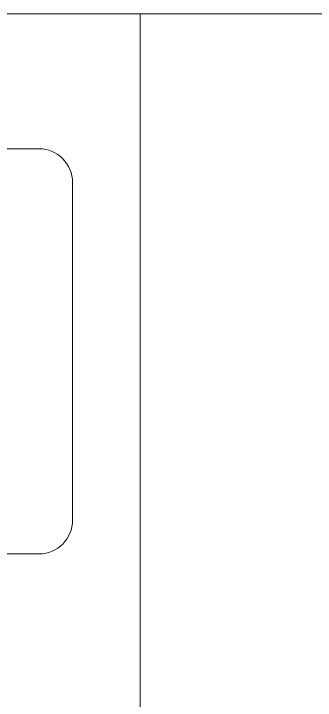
# Model space of a CAD drawing. Header units: inches. Extents: x 26 to 204, y -167 to -88.
# Drawn here: x 185.572 to 186.689, y -103.751 to -101.209 of the extents above; entities that cross this region are included whole.
import ezdxf

# ---------------------------------------------------------------- set-up
doc = ezdxf.new("R2010")
doc.units = ezdxf.units.IN
doc.header["$MEASUREMENT"] = 0
doc.layers.add('SLD-0', color=179, linetype='Continuous')

msp = doc.modelspace()

# ---------------------------------------------------------------- linework, layer by layer
at = {"layer": 'SLD-0', "color": 179, "linetype": 'Continuous', "lineweight": 15}
for p, q in [((178.0398, -101.2087), (190.0398, -101.2087)), ((186.0398, -128.6087), (186.0398, -101.2087)), ((186.0398, -128.6087), (186.0398, -101.2087)), ((185.6648, -101.7087), (182.4148, -101.7087)), ((185.7898, -103.0837), (185.7898, -101.8337)), ((182.4148, -103.2087), (185.6648, -103.2087))]:
    msp.add_line(p, q, dxfattribs=at)
for centre, start, end in [((185.6648, -101.8337), 0, 90), ((185.6648, -103.0837), 270, 0)]:
    msp.add_arc(centre, 0.125, start, end, dxfattribs=at)

doc.saveas('drawing.dxf')
